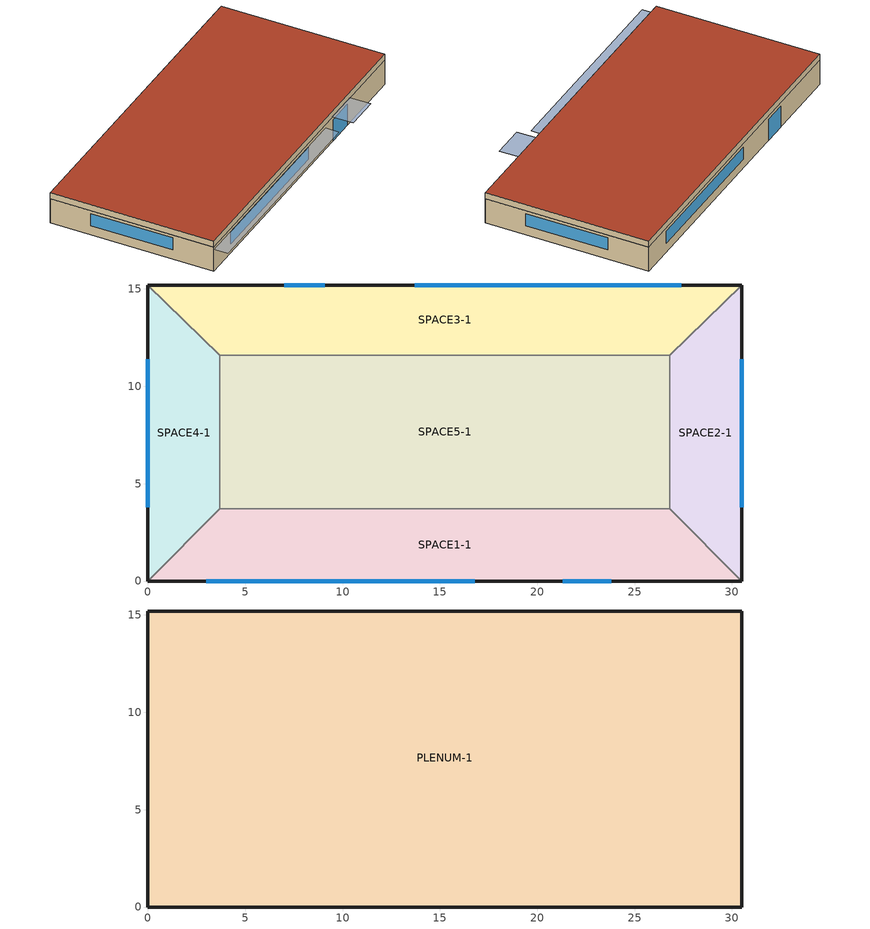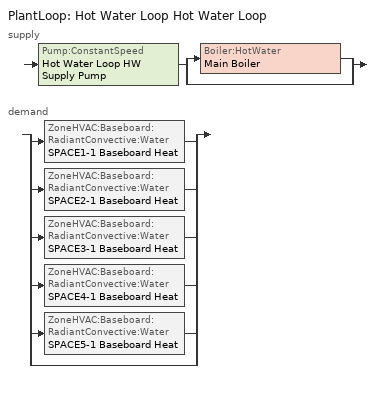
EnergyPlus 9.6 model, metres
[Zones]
SPACE1-1
 floor ground (FLOOR-SLAB-1): 26.8,3.7 30.5,0 0,0 3.7,3.7 z0
 wall outside (WALL-1): 0,0 30.5,0 z0:2.4
 wall to SPACE2-1 (INT-WALL-1): 30.5,0 26.8,3.7 z0:2.4
 wall to SPACE4-1 (INT-WALL-1): 3.7,3.7 0,0 z0:2.4
 wall to SPACE5-1 (INT-WALL-1): 26.8,3.7 3.7,3.7 z0:2.4
 window (Dbl Clr 3mm/13mm Air): 3,0 16.8,0 z0.9:2.1
 window (Sgl Grey 3mm): 21.3,0 23.8,0 z0:2.1
SPACE2-1
 floor ground (FLOOR-SLAB-1): 26.8,11.6 30.5,15.2 30.5,0 26.8,3.7 z0
 wall outside (WALL-1): 30.5,0 30.5,15.2 z0:2.4
 wall to SPACE3-1 (INT-WALL-1): 30.5,15.2 26.8,11.6 z0:2.4
 wall to SPACE5-1 (INT-WALL-1): 26.8,11.6 26.8,3.7 z0:2.4
 window (Dbl Clr 3mm/13mm Air): 30.5,3.8 30.5,11.4 z0.9:2.1
SPACE3-1
 floor ground (FLOOR-SLAB-1): 26.8,11.6 3.7,11.6 0,15.2 30.5,15.2 z0
 wall outside (WALL-1): 30.5,15.2 0,15.2 z0:2.4
 wall to SPACE4-1 (INT-WALL-1): 0,15.2 3.7,11.6 z0:2.4
 wall to SPACE5-1 (INT-WALL-1): 3.7,11.6 26.8,11.6 z0:2.4
 window (Dbl Clr 3mm/13mm Air): 27.4,15.2 13.7,15.2 z0.9:2.1
 window (Sgl Grey 3mm): 9.1,15.2 7,15.2 z0:2.1
SPACE4-1
 floor ground (FLOOR-SLAB-1): 3.7,3.7 0,0 0,15.2 3.7,11.6 z0
 wall outside (WALL-1): 0,15.2 0,0 z0:2.4
 wall to SPACE5-1 (INT-WALL-1): 3.7,3.7 3.7,11.6 z0:2.4
 window (Dbl Clr 3mm/13mm Air): 0,11.4 0,3.8 z0.9:2.1
SPACE5-1
 floor ground (FLOOR-SLAB-1): 26.8,11.6 26.8,3.7 3.7,3.7 3.7,11.6 z0
PLENUM-1
 floor to SPACE1-1 (CLNG-1): 26.8,3.7 30.5,0 0,0 3.7,3.7 z2.4
 floor to SPACE2-1 (CLNG-1): 26.8,11.6 30.5,15.2 30.5,0 26.8,3.7 z2.4
 floor to SPACE3-1 (CLNG-1): 26.8,11.6 3.7,11.6 0,15.2 30.5,15.2 z2.4
 floor to SPACE4-1 (CLNG-1): 3.7,3.7 0,0 0,15.2 3.7,11.6 z2.4
 floor to SPACE5-1 (CLNG-1): 26.8,11.6 26.8,3.7 3.7,3.7 3.7,11.6 z2.4
 wall outside (WALL-1): 0,0 30.5,0 30.5,15.2 0,15.2 0,0 z2.4:3
 roof outside (ROOF-1): 0,15.2 0,0 30.5,0 30.5,15.2 z3
shading: 0,-1.3 0,0 19.8,0 19.8,-1.3 z2.2; 21,-2 21,0 24.1,0 24.1,-2 z2.6
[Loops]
PlantLoop 'Hot Water Loop Hot Water Loop'
 supply: Pump:ConstantSpeed 'Hot Water Loop HW Supply Pump' > split
  | Boiler:HotWater 'Main Boiler'
  | bypass
 demand: split
  | ZoneHVAC:Baseboard:RadiantConvective:Water 'SPACE1-1 Baseboard Heat'
  | ZoneHVAC:Baseboard:RadiantConvective:Water 'SPACE2-1 Baseboard Heat'
  | ZoneHVAC:Baseboard:RadiantConvective:Water 'SPACE3-1 Baseboard Heat'
  | ZoneHVAC:Baseboard:RadiantConvective:Water 'SPACE4-1 Baseboard Heat'
  | ZoneHVAC:Baseboard:RadiantConvective:Water 'SPACE5-1 Baseboard Heat'
  | bypass
[Building]
Building: North Axis {deg}=30; Terrain=City; Loads Convergence Tolerance Value {W}=0.04; Temperature Convergence Tolerance Value {deltaC}=0.4; Solar Distribution=FullExterior; Maximum Number of Warmup Days=25; Minimum Number of Warmup Days=6
[Site:Location]
CHICAGO_IL_USA TMY2-94846: Latitude {deg}=41.78; Longitude {deg}=-87.75; Time Zone {hr}=-6; Elevation {m}=190
[SizingPeriod:DesignDay] Day of Month=21; Humidity Condition Type=Wetbulb; Barometric Pressure {Pa}=99063; Rain Indicator=No; Snow Indicator=No; Daylight Saving Time Indicator=No; Solar Model Indicator=ASHRAEClearSky
Name | Month | Day Type | Maximum Dry-Bulb Temperature {C} | Daily Dry-Bulb Temperature Range {deltaC} | Wetbulb or DewPoint at Maximum Dry-Bulb {C} | Wind Speed {m/s} | Wind Direction {deg} | Sky Clearness
CHICAGO_IL_USA Annual Heating 99% Design Conditions DB | 1 | WinterDesignDay | -17.3 | 0 | -17.3 | 4.9 | 270 | 0
CHICAGO_IL_USA Annual Cooling 1% Design Conditions DB/MCWB | 7 | SummerDesignDay | 31.5 | 10.7 | 23 | 5.3 | 230 | 1
[Site:GroundTemperature:BuildingSurface]
21.5, 21.4, 21.5, 21.5, 22, 22.9, 23, 23.1, 23.1, 22.2, 21.7, 21.6
[Material] Thermal Absorptance=0.9
Name | Roughness | Thickness {m} | Conductivity {W/m-K} | Density {kg/m3} | Specific Heat {J/kg-K} | Solar Absorptance | Visible Absorptance
RG01 | Rough | 0.0127 | 1.442 | 881 | 1674 | 0.65 | 0.65
BR01 | VeryRough | 0.0095 | 0.162 | 1121 | 1464 | 0.7 | 0.7
IN46 | VeryRough | 0.0762 | 0.023 | 24 | 1590 | 0.5 | 0.5
WD01 | MediumSmooth | 0.0191 | 0.115 | 513 | 1381 | 0.78 | 0.78
PW03 | MediumSmooth | 0.0127 | 0.115 | 545 | 1213 | 0.78 | 0.78
IN02 | Rough | 0.0901 | 0.043 | 10 | 837 | 0.75 | 0.75
GP01 | MediumSmooth | 0.0127 | 0.16 | 801 | 837 | 0.75 | 0.75
GP02 | MediumSmooth | 0.0159 | 0.16 | 801 | 837 | 0.75 | 0.75
CC03 | MediumRough | 0.1016 | 1.31 | 2243 | 837 | 0.65 | 0.65
[Material:NoMass]
MAT-CLNG-1: Roughness=Rough; Thermal Resistance {m2-K/W}=0.652259; Thermal Absorptance=0.65; Solar Absorptance=0.65; Visible Absorptance=0.65
[Material:AirGap]
AL21: Thermal Resistance {m2-K/W}=0.157
[Construction]
ROOF-1: RG01, BR01, IN46, WD01
WALL-1: WD01, PW03, IN02, GP01
CLNG-1: MAT-CLNG-1
FLOOR-SLAB-1: CC03
INT-WALL-1: GP02, AL21, GP02
Dbl Clr 3mm/13mm Air: CLEAR 3MM, AIR 13MM, CLEAR 3MM
Sgl Grey 3mm: GREY 3MM
[WindowMaterial:Gas]
AIR 13MM: Gas Type=Air; Thickness {m}=0.0127
[WindowMaterial:Glazing] Optical Data Type=SpectralAverage; Thickness {m}=0.003; Infrared Transmittance at Normal Incidence=0; Front Side Infrared Hemispherical Emissivity=0.84; Back Side Infrared Hemispherical Emissivity=0.84; Conductivity {W/m-K}=0.9
Name | Solar Transmittance at Normal Incidence | Front Side Solar Reflectance at Normal Incidence | Back Side Solar Reflectance at Normal Incidence | Visible Transmittance at Normal Incidence | Front Side Visible Reflectance at Normal Incidence | Back Side Visible Reflectance at Normal Incidence
CLEAR 3MM | 0.837 | 0.075 | 0.075 | 0.898 | 0.081 | 0.081
GREY 3MM | 0.626 | 0.061 | 0.061 | 0.611 | 0.061 | 0.061
[Zone] Type=1; Multiplier=1
Name | Ceiling Height {m} | Volume {m3}
PLENUM-1 | 0.6096 | 283.2
SPACE1-1; SPACE3-1 | 2.4384 | 239.247
SPACE2-1; SPACE4-1 | 2.4384 | 103.311
SPACE5-1 | 2.4384 | 447.683
[ZoneInfiltration:DesignFlowRate] Schedule=INFIL-SCH; Design Flow Rate Calculation Method=flow/zone; Constant Term Coefficient=0; Temperature Term Coefficient=0; Velocity Term Coefficient=0.2237; Velocity Squared Term Coefficient=0
Name | Zone or ZoneList | Design Flow Rate {m3/s}
SPACE1-1 Infil 1 | SPACE1-1 | 0.0167
SPACE2-1 Infil 1 | SPACE2-1 | 0.00717
SPACE3-1 Infil 1 | SPACE3-1 | 0.0167
SPACE4-1 Infil 1 | SPACE4-1 | 0.00717
SPACE5-1 Infil 1 | SPACE5-1 | 0.031089
[People] Number of People Schedule=OCCUPY-1; Number of People Calculation Method=people; Fraction Radiant=0.3; Activity Level Schedule=ActSchd
Name | Zone or ZoneList | Number of People
SPACE1-1 People 1 | SPACE1-1 | 11
SPACE2-1 People 1 | SPACE2-1 | 5
SPACE3-1 People 1 | SPACE3-1 | 11
SPACE4-1 People 1 | SPACE4-1 | 5
SPACE5-1 People 1 | SPACE5-1 | 20
[Lights] Schedule=LIGHTS-1; Design Level Calculation Method=LightingLevel; Return Air Fraction=0; Fraction Radiant=0.59; Fraction Visible=0.2; Fraction Replaceable=0
Name | Zone or ZoneList | Lighting Level {W}
SPACE1-1 Lights 1 | SPACE1-1 | 1584
SPACE2-1 Lights 1 | SPACE2-1 | 684
SPACE3-1 Lights 1 | SPACE3-1 | 1584
SPACE4-1 Lights 1 | SPACE4-1 | 684
SPACE5-1 Lights 1 | SPACE5-1 | 2964
[ElectricEquipment] Schedule=EQUIP-1; Design Level Calculation Method=EquipmentLevel; Fraction Latent=0; Fraction Radiant=0.3; Fraction Lost=0
Name | Zone or ZoneList | Design Level {W}
SPACE1-1 ElecEq 1 | SPACE1-1 | 1056
SPACE2-1 ElecEq 1 | SPACE2-1 | 456
SPACE3-1 ElecEq 1 | SPACE3-1 | 1056
SPACE4-1 ElecEq 1 | SPACE4-1 | 456
SPACE5-1 ElecEq 1 | SPACE5-1 | 1976
[ZoneVentilation:DesignFlowRate] Schedule=VENT-SCH; Design Flow Rate Calculation Method=AirChanges/Hour; Air Changes per Hour {1/hr}=5; Ventilation Type=Exhaust; Fan Pressure Rise {Pa}=400; Fan Total Efficiency=0.9; Constant Term Coefficient=1; Temperature Term Coefficient=0; Velocity Term Coefficient=0; Velocity Squared Term Coefficient=0; Minimum Indoor Temperature {C}=24; Delta Temperature {deltaC}=1; Minimum Outdoor Temperature {C}=10
Name | Zone or ZoneList
SPACE1-1 Ventilation | SPACE1-1
SPACE2-1 Ventilation | SPACE2-1
SPACE3-1 Ventilation | SPACE3-1
SPACE4-1 Ventilation | SPACE4-1
SPACE5-1 Ventilation | SPACE5-1
[ThermostatSetpoint:DualSetpoint]
Heat Only Dual SP Control: Heating Setpoint Temperature Schedule=Htg-SetP-Sch; Cooling Setpoint Temperature Schedule=No-Clg-SetP-Sch
[ZoneControl:Thermostat] Control Type Schedule=HVACTemplate-Always 4; Control=Heat Only Dual SP Control
Name | Zone or ZoneList
SPACE1-1 Thermostat | SPACE1-1
SPACE2-1 Thermostat | SPACE2-1
SPACE3-1 Thermostat | SPACE3-1
SPACE4-1 Thermostat | SPACE4-1
SPACE5-1 Thermostat | SPACE5-1
[Sizing:Zone] Zone Cooling Design Supply Air Temperature Input Method=SupplyAirTemperature; Zone Cooling Design Supply Air Temperature {C}=12.5; Zone Heating Design Supply Air Temperature Input Method=SupplyAirTemperature; Zone Heating Design Supply Air Temperature {C}=50; Zone Cooling Design Supply Air Humidity Ratio {kg-H20/kg-air}=0.008; Zone Heating Design Supply Air Humidity Ratio {kg-H2O/kg-air}=0.008; Cooling Design Air Flow Method=DesignDay; Cooling Design Air Flow Rate {m3/s}=0; Cooling Minimum Air Flow Fraction=0; Heating Design Air Flow Method=DesignDay; Heating Design Air Flow Rate {m3/s}=0; Heating Maximum Air Flow Fraction=0
SPACE1-1; SPACE2-1; SPACE3-1; SPACE4-1; SPACE5-1
[Zone equipment]
SPACE1-1: SPACE1-1 Baseboard Heat
SPACE2-1: SPACE2-1 Baseboard Heat
SPACE3-1: SPACE3-1 Baseboard Heat
SPACE4-1: SPACE4-1 Baseboard Heat
SPACE5-1: SPACE5-1 Baseboard Heat
[ZoneHVAC:Baseboard:RadiantConvective:Water] Rated Average Water Temperature {C}=87.78; Rated Water Mass Flow Rate {m3/s}=0.063; Heating Design Capacity {W}=autosize; Maximum Water Flow Rate=autosize
Name | Name
SPACE1-1 Baseboard Heat | SPACE1-1 Baseboard Heat Design Object
SPACE2-1 Baseboard Heat | SPACE2-1 Baseboard Heat Design Object
SPACE3-1 Baseboard Heat | SPACE3-1 Baseboard Heat Design Object
SPACE4-1 Baseboard Heat | SPACE4-1 Baseboard Heat Design Object
SPACE5-1 Baseboard Heat | SPACE5-1 Baseboard Heat Design Object
[ZoneHVAC:Baseboard:RadiantConvective:Water:Design] Heating Design Capacity Method=HeatingDesignCapacity; Convergence Tolerance=0.001; Fraction Radiant=0; Fraction of Radiant Energy Incident on People=0
SPACE1-1 Baseboard Heat Design Object; SPACE2-1 Baseboard Heat Design Object; SPACE3-1 Baseboard Heat Design Object; SPACE4-1 Baseboard Heat Design Object; SPACE5-1 Baseboard Heat Design Object
[Boiler:HotWater]
Main Boiler: Fuel Type=NaturalGas; Nominal Capacity {W}=autosize; Nominal Thermal Efficiency=0.8; Efficiency Curve Temperature Evaluation Variable=LeavingBoiler; Normalized Boiler Efficiency Curve=Main Boiler Efficiency Curve; Max Design Boiler Water Flow Rate {m3/s}=autosize; Minimum Part Load Ratio=0; Maximum Part Load Ratio=1.1; Optimum Part Load Ratio=1; Temp Upper Limit Water Outlet {C}=100; Boiler Flow Mode=ConstantFlow; Parasitic Electric Load {W}=0; Sizing Factor=1
[Sizing:Plant]
Hot Water Loop Hot Water Loop: Loop Type=Heating; Design loop exit temperature {C}=82; Design loop delta T {deltaC}=11
[PlantLoop]
Hot Water Loop Hot Water Loop: Fluid Type=Water; PlantEquipmentOperationSchemes=Hot Water Loop Operation; Maximum Loop Temperature {C}=100; Minimum Loop Temperature {C}=10; Maximum Loop Volumetric Flow Rate {m3/s}=autosize; Minimum Loop Volumetric Flow Rate {m3/s}=0; volume of the plant loop {m3}=autosize; Load Distribution Scheme=SequentialLoad; Plant Loop Demand Calculation Scheme=SingleSetpoint
[PlantEquipmentOperationSchemes]
Hot Water Loop Operation: Control Scheme=Hot Water Loop Operation All Hours; Control Scheme Schedule=HVACTemplate-Always 1
[PlantEquipmentOperation:HeatingLoad]
Hot Water Loop Operation All Hours: Load Range Lower Limit 1 {W}=0; Load Range Upper Limit 1 {W}=1000000000000000; Priority Control 1 Equipment List=Hot Water Loop All Equipment
[PlantEquipmentList]
Hot Water Loop All Equipment: Main Boiler
[SetpointManager:OutdoorAirReset]
Hot Water Loop HW Temp Manager: Control Variable=Temperature; Set point at outside low {C}=82.2; Outside low {C}=-6.7; Set point at outside high {C}=65.6; Outside high {C}=10; Setpoint Node or NodeList=Hot Water Loop HW Supply Setpoint Nodes
[Pump:ConstantSpeed]
Hot Water Loop HW Supply Pump: Rated Volumetric Flow Rate {m3/s}=autosize; Rated Pump Head {Pa}=179352; Rated Power Consumption {W}=autosize; Motor Efficiency=0.9; Fraction of Motor Inefficiencies to Fluid Stream=0; Pump Control Type=INTERMITTENT
[Schedule:Compact]
OCCUPY-1: Through: 12/31, For: WeekDays SummerDesignDay CustomDay1 CustomDay2, Until: 8:00, 0, Until: 11:00, 1, Until: 12:00, 0.8, Until: 13:00, 0.4, Until: 14:00, 0.8, Until: 18:00, 1, Until: 19:00, 0.5, Until: 21:00, 0.1, Until: 24:00, 0, For: Weekends WinterDesignDay Holiday, Until: 24:00, 0
LIGHTS-1: Through: 12/31, For: WeekDays SummerDesignDay CustomDay1 CustomDay2, Until: 8:00, 0.05, Until: 9:00, 0.9, Until: 10:00, 0.95, Until: 11:00, 1, Until: 12:00, 0.95, Until: 13:00, 0.8, Until: 14:00, 0.9, Until: 18:00, 1, Until: 19:00, 0.6, Until: 21:00, 0.4, Until: 24:00, 0.05, For: Weekends WinterDesignDay Holiday, Until: 24:00, 0.05
EQUIP-1: Through: 12/31, For: WeekDays SummerDesignDay CustomDay1 CustomDay2, Until: 8:00, 0.02, Until: 9:00, 0.4, Until: 14:00, 0.9, Until: 15:00, 0.8, Until: 16:00, 0.7, Until: 18:00, 0.5, Until: 21:00, 0.3, Until: 24:00, 0.02, For: Weekends WinterDesignDay Holiday, Until: 24:00, 0.02
INFIL-SCH; VENT-SCH: Through: 12/31, For: WeekDays CustomDay1 CustomDay2, Until: 7:00, 1, Until: 21:00, 1, Until: 24:00, 1, For: Weekends Holiday, Until: 24:00, 1, For: SummerDesignDay, Until: 24:00, 1, For: WinterDesignDay, Until: 24:00, 1
ActSchd: Through: 12/31, For: AllDays, Until: 24:00, 117.24
Htg-SetP-Sch: Through: 12/31, For: WeekDays CustomDay1 CustomDay2, Until: 6:00, 13, Until: 7:00, 18, Until: 21:00, 21, Until: 24:00, 13, For: WeekEnds Holiday, Until: 24:00, 13, For: SummerDesignDay, Until: 24:00, 13, For: WinterDesignDay, Until: 24:00, 21
No-Clg-SetP-Sch: Through: 12/31, For: WeekDays CustomDay1 CustomDay2, Until: 24:00, 99, For: WeekEnds Holiday, Until: 24:00, 99, For: SummerDesignDay, Until: 24:00, 99, For: WinterDesignDay, Until: 24:00, 99
HVACTemplate-Always 4: Through: 12/31, For: AllDays, Until: 24:00, 4
HVACTemplate-Always 1: Through: 12/31, For: AllDays, Until: 24:00, 1
[Curve:Quadratic]
Main Boiler Efficiency Curve: Coefficient1 Constant=0.97; Coefficient2 x=0.0633; Coefficient3 x**2=-0.0333; Minimum Value of x=0; Maximum Value of x=1
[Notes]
HVACTemplate-5ZoneBaseBoardHeat.idf
Basic file description:  1 story building divided into 4 exterior and one interior zones and a plenum
illustrates the use of HVACTemplate objects to define zone thermostats and
hot water baseboard heat with a boiler. Natural ventilation only for cooling.
Highlights:              HVACTemplate thermostats, hot water baseboard, and boiler loop
Simulation Location/Run: CHICAGO_IL_USA TMY2-94846, 2 design days, 2 run periods,
Run Control executes the run periods using the weather file
Location:                Chicago, IL
Design Days:             CHICAGO_IL_USA Annual Heating 99% Design Conditions DB, MaxDB= -17.3°C
CHICAGO_IL_USA Annual Cooling 1% Design Conditions, MaxDB=  31.5°C MCWB=  23.0°C
Run Period (Weather File): Winter 1/14, Summer 7/7, CHICAGO_IL_USA TMY2-94846
Run Control:             Zone and System sizing with weather file run control (no design days run)
Building: Single floor rectangular building 100 ft x 50 ft. 5 zones - 4 exterior, 1 interior, zone height 8 feet.
Exterior zone depth is 12 feet. There is a 2 foot high return plenum: the overall building height is
10 feet. There are windows on all 4 facades; the south and north facades have glass doors.
The south facing glass is shaded by overhangs. The walls are woodshingle over plywood, R11 insulation,
and gypboard. The roof is a gravel built up roof with R-3 mineral board insulation and plywood sheathing.
The windows are of various single and double pane construction with 3mm and 6mm glass and either 6mm or
13mm argon or air gap.  The window to wall ratio is approximately 0.29.
The south wall and door have overhangs.
The building is oriented 30 degrees east of north.
Floor Area:        463.6 m2 (5000 ft2)
Number of Stories: 1
Zone Description Details:
Internal gains description:     lighting is 1.5 watts/ft2, office equip is 1.0 watts/ft2. There is 1 occupant
per 100 ft2 of floor area. The infiltration is 0.25 air changes per hour.
Zone ventilation is 5 air changes per hour.
Interzone Surfaces:             6 interzone surfaces (see diagram)
Internal Mass:                  None
Windows:                        4 ea.: 1) Double pane clear, 3mm glass, 13mm air gap
2) Double pane clear, 3mm glass, 13mm argon gap
3) Double pane clear, 6mm glass, 6mm air gap
4) Double pane lowE,  6mm lowE glass outside, 6mm air gap, 6mm clear glass
Doors:                          2 ea.:    Single pane grey,  3mm glass
Detached Shading:               None
Daylight:                       None
Natural Ventilation:
Compact Schedules:              Yes
HVAC:                           Dual-duct constant volume system with outside air, hot water heating coil,
and chilled water cooling coil.
Central Plant is single hot water boiler, electric compression
chiller with water cooled condenser. All equipment is autosized.
Zonal Equipment:                Yes
Central Air Handling Equipment: No
System Equipment Autosize:      Yes
Purchased Cooling:              None
Purchased Heating:              None
Pumps:                          Yes
Boilers:                        Yes
Standard Reports:               Yes
Timestep or Hourly Variables:   Hourly
Time bins Report:               None
HTML Report:                    Yes
Environmental Emissions:        None
Utility Tariffs:                None
